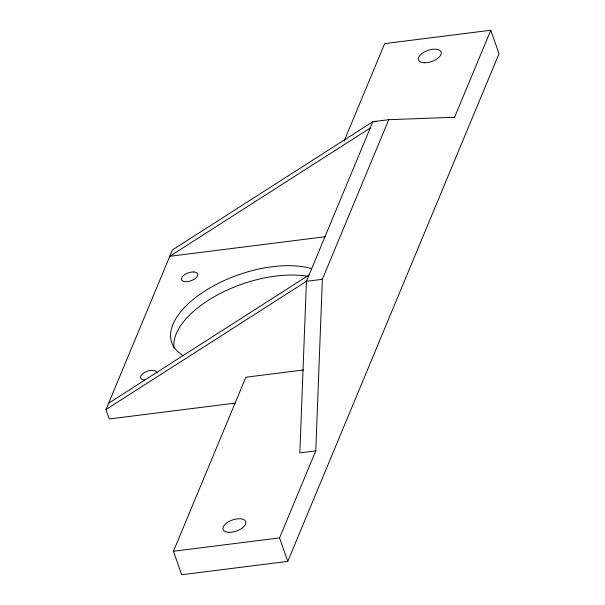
<?xml version="1.0" encoding="UTF-8"?>
<svg xmlns="http://www.w3.org/2000/svg" width="605" height="605" viewBox="0 0 605 605"><rect width="100%" height="100%" fill="white"/><g stroke="black" fill="none" stroke-linecap="round" stroke-linejoin="round"><path stroke-width="0.91" d="M303.513 369.973L245.872 377.225L173.461 551.253L181.689 574.75L287.783 561.395L279.555 537.898L315.765 450.884L322.352 279.298L388.75 119.699L454.574 117.264L490.784 30.25L384.689 43.605L344.139 141.063M235.413 403.074L109.278 418.955L105.988 409.555L172.395 249.963L372.839 121.703L388.75 119.699M287.783 561.395L499.012 53.747L490.784 30.25M370.2 128.048L169.755 256.308L325.172 236.744M108.628 403.21L309.072 274.95M105.988 409.555L306.433 281.295L322.352 279.298M451.769 117.62L454.574 117.264M315.765 450.884L299.846 452.888L306.433 281.295L372.839 121.703L376.597 121.567M173.461 551.253L279.555 537.898M174.066 347.966A85.63 41.904 -19.3 0 1 218.072 294.605A85.63 41.904 -19.3 0 1 307.711 276.356M183.096 355.506A85.63 41.904 -19.3 0 1 201.964 292.933A85.63 41.904 -19.3 0 1 311.439 268.582M144.731 380.023A8.561 4.19 -19.3 0 1 144.474 372.506A8.561 4.19 -19.3 0 1 156.899 372.967M193.6 271.955L191.603 272.046A8.561 4.19 -19.3 0 0 181.576 279.729A8.561 4.19 -19.3 0 0 194.447 279.102A8.561 4.19 -19.3 0 0 193.6 271.955M228.871 532.339A11.987 5.869 -19.3 0 0 245.91 522.463A11.987 5.869 -19.3 0 0 228.516 521.82A11.987 5.869 -19.3 0 0 228.871 532.339M424.256 62.761A11.987 5.869 -19.3 0 0 441.295 52.885A11.987 5.869 -19.3 0 0 423.901 52.249A11.987 5.869 -19.3 0 0 424.256 62.761"/></g></svg>
